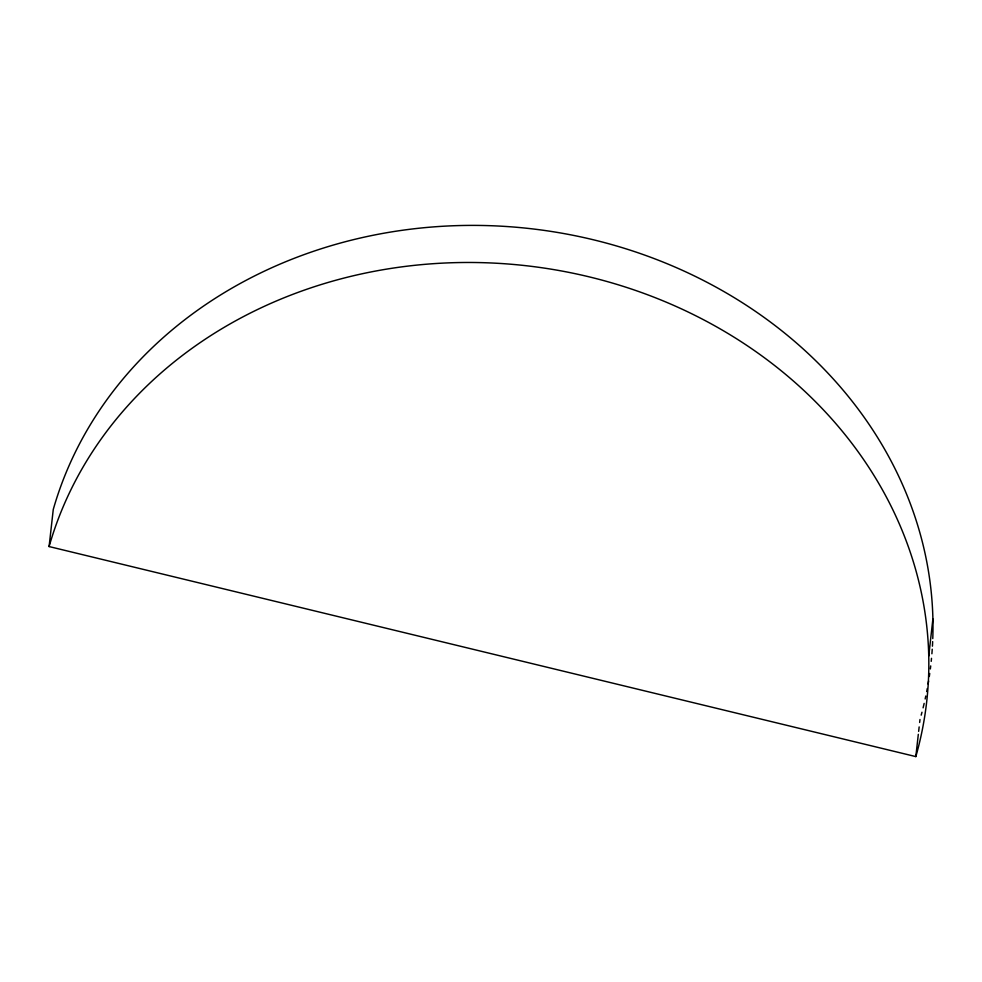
<?xml version="1.0" encoding="UTF-8"?>
<svg xmlns="http://www.w3.org/2000/svg" width="982" height="982" viewBox="0 0 982 982"><rect width="100%" height="100%" fill="white"/><g stroke="black" fill="none" stroke-linecap="round" stroke-linejoin="round"><path stroke-width="1.47" d="M918.317 734.34L915.825 756.594L49.1 546.557L53.261 509.474A447.043 388.32 6.4 0 1 547.293 230.844A447.043 388.32 6.4 0 1 932.777 638.595M918.649 731.369L919.152 726.926M919.655 722.47L919.987 719.511M928.739 656.037L932.9 618.955M930.703 665.919A447.043 388.32 6.4 0 1 930.335 668.951M929.733 673.48A447.043 388.32 6.4 0 1 929.291 676.5M928.591 681.029A447.043 388.32 6.4 0 1 928.076 684.037M927.278 688.542A447.043 388.32 6.4 0 1 926.701 691.524M925.793 696.005A447.043 388.32 6.4 0 1 925.154 698.975M924.148 703.419A447.043 388.32 6.4 0 1 923.092 707.838M921.975 712.232A447.043 388.32 6.4 0 1 921.19 715.154M932.654 641.627A447.043 388.32 6.4 0 1 932.421 646.181M932.237 649.225A447.043 388.32 6.4 0 1 931.893 653.779M931.501 658.333A447.043 388.32 6.4 0 1 931.206 661.365M49.1 546.557A447.043 388.32 6.4 0 1 589.421 276.912A447.043 388.32 6.4 0 1 915.825 756.594"/></g></svg>
